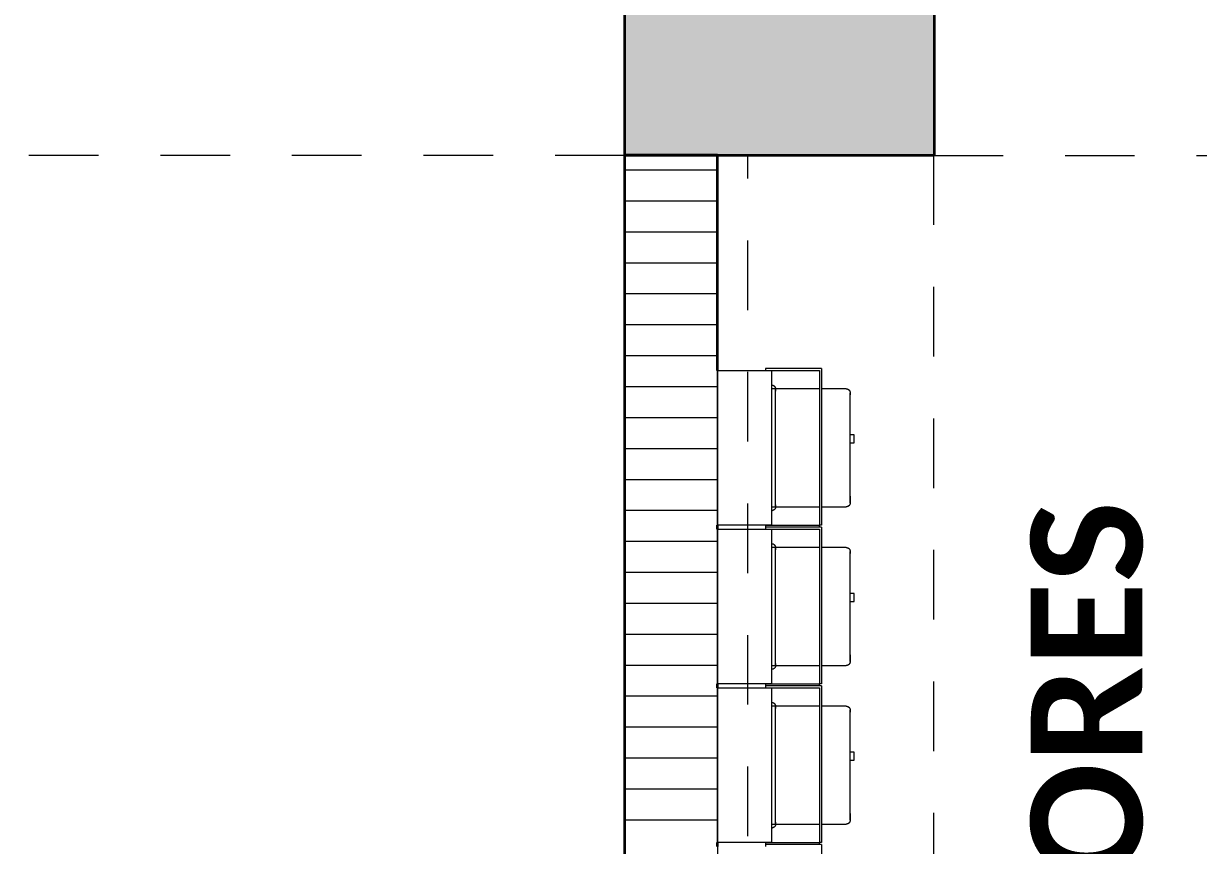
# Model space of a CAD drawing. Header units: metres. Extents: x -144 to 1000, y -717 to 29.
# Drawn here: x 180.501 to 182.399, y -569.228 to -567.9 of the extents above; entities that cross this region are included whole.
import ezdxf

# ---------------------------------------------------------------- set-up
doc = ezdxf.new("R2010")
doc.units = ezdxf.units.M
doc.linetypes.add('basculante modificado', pattern=[0.18, 0.1125, -0.0675])
doc.layers.get('0').update_dxf_attribs({"color": 1})
for name, color, linetype, lineweight in [('A-DETL', 1, 'Continuous', 9), ('A-DETL-THIN', 1, 'Continuous', 9), ('A-WALL', 4, 'Continuous', 9), ('E-ELEC-FIXT', 7, 'Continuous', 9), ('G-ANNO-TEXT', 2, 'Continuous', 9), ('S-COLS', 7, 'Continuous', 9)]:
    doc.layers.add(name, color=color, linetype=linetype, lineweight=lineweight)
doc.layers.add('A-WALL-PATT', color=7, linetype='Continuous', lineweight=35, true_color=0x9c9c9c)
doc.styles.add('Calibri_B_2', font='calibrib.ttf', dxfattribs={"height": 0.135})

# ---------------------------------------------------------------- blocks, each defined once
blk = doc.blocks.new('Q')
at = {"layer": 'S-COLS', "true_color": 0x5b5b5b}
h = blk.add_hatch(color=251, dxfattribs=at)
h.paths.add_polyline_path([(179.6987, -506.6065), (180.1987, -506.6065), (180.1987, -505.7065), (179.6987, -505.7065), (179.6987, -505.8569)])
h.paths.add_polyline_path([(197.9985, -506.6065), (197.9985, -505.7065), (197.4985, -505.7065), (197.4985, -506.6065)])
h.paths.add_polyline_path([(187.8987, -506.6064), (187.8987, -505.7064), (187.3987, -505.7064), (187.3987, -506.6064), (187.851, -506.6064)])
h.paths.add_polyline_path([(193.6988, -498.9064), (194.1988, -498.9054), (194.1986, -495.7564), (193.6988, -495.7564), (193.6988, -498.6685)])
h.paths.add_polyline_path([(180.1985, -498.9064), (180.1986, -498.9064), (180.1985, -498.2065), (179.6986, -498.2065), (179.6986, -498.9064)])
h.paths.add_polyline_path([(187.8986, -498.9064), (187.8986, -498.0064), (187.3986, -498.0064), (187.3986, -498.9064), (187.851, -498.9064)])
h.paths.add_polyline_path([(183.5985, -498.9064), (185.5986, -498.9064), (185.5983, -498.4065), (183.8985, -498.4065), (183.8985, -496.2565), (185.5988, -496.2565), (185.5983, -495.7565), (183.5985, -495.7565), (183.5985, -498.6685)])
h.paths.add_polyline_path([(197.5988, -498.9064), (197.9988, -498.9054), (197.9988, -498.2065), (197.5988, -498.2065), (197.5988, -498.9054)])
h.paths.add_polyline_path([(187.3988, -496.6565), (187.8988, -496.6565), (187.8988, -495.7565), (187.3988, -495.7565), (187.3988, -496.2724)])
h.paths.add_polyline_path([(180.1985, -496.4565), (180.1985, -495.7554), (179.6985, -495.7554), (179.6985, -496.4565)])
h.paths.add_polyline_path([(197.9988, -496.4565), (197.9988, -495.7554), (197.5988, -495.7564), (197.5988, -496.4565)])
h.paths.add_polyline_path([(197.4987, -487.7565), (197.9987, -487.7565), (197.9987, -486.8565), (197.4987, -486.8565)])
at = {"layer": 'A-DETL', "color": 7, "linetype": 'basculante modificado'}
for p, q in [((187.3987, -506.6065), (180.1987, -506.6065)), ((187.5977, -509.4065), (187.5977, -506.6065)), ((187.8977, -506.6065), (197.4985, -506.6065)), ((187.8977, -506.6065), (187.8977, -509.4065))]:
    blk.add_line(p, q, dxfattribs=at)
at = {"layer": 'A-DETL-THIN'}
for p, q in [((187.8985, -505.7064), (187.8985, -506.6064)), ((187.8985, -506.6064), (187.5487, -506.6064)), ((187.5487, -506.6064), (187.5487, -509.4064))]:
    blk.add_line(p, q, dxfattribs=at)
at = {"layer": 'A-WALL', "lineweight": 35}
for p, q in [((187.3987, -506.6064), (187.3987, -509.4004)), ((187.5487, -506.6064), (187.3987, -506.6064)), ((187.5487, -506.9541), (187.5487, -506.6064)), ((187.5487, -507.2104), (187.5487, -507.2041)), ((187.5487, -507.4668), (187.5487, -507.4604)), ((187.5487, -507.7231), (187.5487, -507.7168))]:
    blk.add_line(p, q, dxfattribs=at)
at = {"layer": 'A-WALL-PATT', "color": 8, "lineweight": 5, "true_color": 0x727272}
for p, q in [((187.5487, -506.6305), (187.3987, -506.6305)), ((187.5487, -506.6805), (187.3987, -506.6805)), ((187.5487, -506.7305), (187.3987, -506.7305)), ((187.5487, -506.7805), (187.3987, -506.7805)), ((187.5487, -506.8305), (187.3987, -506.8305)), ((187.5487, -506.8805), (187.3987, -506.8805)), ((187.5487, -506.9305), (187.3987, -506.9305)), ((187.5487, -506.9805), (187.3987, -506.9805)), ((187.5487, -507.0305), (187.3987, -507.0305)), ((187.5487, -507.0805), (187.3987, -507.0805)), ((187.5487, -507.1305), (187.3987, -507.1305)), ((187.5487, -507.1805), (187.3987, -507.1805)), ((187.5487, -507.2305), (187.3987, -507.2305)), ((187.5487, -507.2805), (187.3987, -507.2805)), ((187.5487, -507.3305), (187.3987, -507.3305)), ((187.5487, -507.3805), (187.3987, -507.3805)), ((187.5487, -507.4305), (187.3987, -507.4305)), ((187.5487, -507.4805), (187.3987, -507.4805)), ((187.5487, -507.5305), (187.3987, -507.5305)), ((187.5487, -507.5805), (187.3987, -507.5805)), ((187.5487, -507.6305), (187.3987, -507.6305)), ((187.5487, -507.6805), (187.3987, -507.6805))]:
    blk.add_line(p, q, dxfattribs=at)
at = {"layer": 'E-ELEC-FIXT'}
for p, q in [((187.5487, -507.2041), (187.5487, -506.9541)), ((187.5487, -506.9541), (187.6361, -506.9541)), ((187.7167, -506.9509), (187.6261, -506.9509)), ((187.6261, -506.9509), (187.6261, -506.9541)), ((187.6261, -506.9541), (187.7135, -506.9541)), ((187.6361, -506.9541), (187.6361, -507.2041)), ((187.7135, -506.9541), (187.7135, -507.2041)), ((187.7167, -506.9509), (187.7167, -507.2041)), ((187.7135, -506.9838), (187.6361, -506.9838)), ((187.6425, -506.9863), (187.6425, -506.9838)), ((187.7568, -506.9838), (187.7167, -506.9838)), ((187.6425, -507.0222), (187.6425, -507.0153)), ((187.6425, -507.0497), (187.6425, -507.0413)), ((187.7695, -507.0583), (187.7631, -507.0583)), ((187.7695, -507.0583), (187.7631, -507.0583)), ((187.7695, -507.071), (187.7695, -507.0583)), ((187.7695, -507.0589), (187.7695, -507.0583)), ((187.7695, -507.0591), (187.7695, -507.0583)), ((187.7695, -507.0589), (187.7695, -507.0583)), ((187.7631, -507.071), (187.7695, -507.071)), ((187.7631, -507.071), (187.7695, -507.071)), ((187.7695, -507.071), (187.7695, -507.0701)), ((187.7695, -507.071), (187.7695, -507.0703)), ((187.7695, -507.071), (187.7695, -507.0703)), ((187.6425, -507.1168), (187.6425, -507.1085)), ((187.6425, -507.1428), (187.6425, -507.1359)), ((187.6425, -507.1743), (187.6425, -507.1729)), ((187.6361, -507.1743), (187.7135, -507.1743)), ((187.7167, -507.1743), (187.7568, -507.1743)), ((187.6361, -507.2041), (187.5487, -507.2041)), ((187.5487, -507.4604), (187.5487, -507.2104)), ((187.5487, -507.2104), (187.6361, -507.2104)), ((187.6261, -507.2041), (187.7135, -507.2041)), ((187.6261, -507.2041), (187.6261, -507.2073)), ((187.7135, -507.2073), (187.6261, -507.2073)), ((187.7167, -507.2073), (187.6261, -507.2073)), ((187.6261, -507.2073), (187.6261, -507.2104)), ((187.6261, -507.2104), (187.7135, -507.2104)), ((187.6361, -507.2104), (187.6361, -507.4604)), ((187.7135, -507.2073), (187.7135, -507.2041)), ((187.7167, -507.2041), (187.7135, -507.2041)), ((187.7135, -507.2104), (187.7135, -507.4604)), ((187.7167, -507.2073), (187.7167, -507.4604)), ((187.7135, -507.2402), (187.6361, -507.2402)), ((187.6425, -507.2427), (187.6425, -507.2402)), ((187.7568, -507.2402), (187.7167, -507.2402)), ((187.6425, -507.2791), (187.6425, -507.2717)), ((187.6425, -507.306), (187.6425, -507.2977)), ((187.7695, -507.3146), (187.7631, -507.3146)), ((187.7695, -507.3146), (187.7631, -507.3146)), ((187.7695, -507.3273), (187.7695, -507.3146)), ((187.7695, -507.3153), (187.7695, -507.3146)), ((187.7695, -507.3155), (187.7695, -507.3146)), ((187.7695, -507.3153), (187.7695, -507.3146)), ((187.7631, -507.3273), (187.7695, -507.3273)), ((187.7631, -507.3273), (187.7695, -507.3273)), ((187.7695, -507.3273), (187.7695, -507.3265)), ((187.7695, -507.3273), (187.7695, -507.3267)), ((187.7695, -507.3273), (187.7695, -507.3267)), ((187.6425, -507.3732), (187.6425, -507.3648)), ((187.6425, -507.3992), (187.6425, -507.3923)), ((187.6361, -507.4307), (187.7135, -507.4307)), ((187.6425, -507.4307), (187.6425, -507.4294)), ((187.7167, -507.4307), (187.7568, -507.4307)), ((187.6361, -507.4604), (187.5487, -507.4604)), ((187.5487, -507.7168), (187.5487, -507.4668)), ((187.5487, -507.4668), (187.6361, -507.4668)), ((187.6261, -507.4604), (187.7135, -507.4604)), ((187.6261, -507.4604), (187.6261, -507.4636)), ((187.7135, -507.4636), (187.6261, -507.4636)), ((187.7167, -507.4636), (187.6261, -507.4636)), ((187.6261, -507.4636), (187.6261, -507.4668)), ((187.6261, -507.4668), (187.7135, -507.4668)), ((187.6361, -507.4668), (187.6361, -507.7168)), ((187.7135, -507.4636), (187.7135, -507.4604)), ((187.7167, -507.4604), (187.7135, -507.4604)), ((187.7135, -507.4668), (187.7135, -507.7168)), ((187.7167, -507.4636), (187.7167, -507.7168)), ((187.7135, -507.4965), (187.6361, -507.4965)), ((187.6425, -507.499), (187.6425, -507.4965)), ((187.7568, -507.4965), (187.7167, -507.4965)), ((187.6425, -507.5349), (187.6425, -507.528)), ((187.6425, -507.5624), (187.6425, -507.554)), ((187.7695, -507.571), (187.7631, -507.571)), ((187.7695, -507.571), (187.7631, -507.571)), ((187.7695, -507.5837), (187.7695, -507.571)), ((187.7695, -507.5716), (187.7695, -507.571)), ((187.7695, -507.5718), (187.7695, -507.571)), ((187.7695, -507.5716), (187.7695, -507.571)), ((187.7631, -507.5837), (187.7695, -507.5837)), ((187.7631, -507.5837), (187.7695, -507.5837)), ((187.7695, -507.5837), (187.7695, -507.5828)), ((187.7695, -507.5837), (187.7695, -507.583)), ((187.7695, -507.5837), (187.7695, -507.583)), ((187.6425, -507.6295), (187.6425, -507.6212)), ((187.6425, -507.653), (187.6425, -507.6486)), ((187.6425, -507.6555), (187.6425, -507.6541)), ((187.6425, -507.687), (187.6425, -507.6856)), ((187.6361, -507.687), (187.7135, -507.687)), ((187.7167, -507.687), (187.7568, -507.687)), ((187.6361, -507.7168), (187.5487, -507.7168)), ((187.6261, -507.7168), (187.7135, -507.7168)), ((187.6261, -507.7168), (187.6261, -507.72)), ((187.7135, -507.72), (187.6261, -507.72)), ((187.7167, -507.72), (187.6261, -507.72)), ((187.6261, -507.72), (187.6261, -507.7231)), ((187.7135, -507.72), (187.7135, -507.7168)), ((187.7167, -507.7168), (187.7135, -507.7168)), ((187.7167, -507.72), (187.7167, -507.9731))]:
    blk.add_line(p, q, dxfattribs=at)
at = {"layer": 'E-ELEC-FIXT', "flags": 128}
for points in [[(187.6361, -506.9775), (187.6364, -506.9775), (187.6366, -506.9775), (187.6369, -506.9775), (187.6372, -506.9776), (187.6374, -506.9776), (187.6377, -506.9777), (187.6379, -506.9777), (187.6381, -506.9778), (187.6384, -506.9779), (187.6386, -506.978), (187.6388, -506.9781), (187.6391, -506.9782), (187.6393, -506.9783), (187.6395, -506.9784), (187.6397, -506.9786), (187.6399, -506.9787), (187.6401, -506.9789), (187.6403, -506.9791), (187.6405, -506.9792), (187.6407, -506.9794), (187.6409, -506.9796), (187.641, -506.9798), (187.6412, -506.98), (187.6413, -506.9802), (187.6415, -506.9804), (187.6416, -506.9806), (187.6417, -506.9808), (187.6419, -506.9811), (187.642, -506.9813), (187.6421, -506.9815), (187.6421, -506.9818), (187.6422, -506.982), (187.6423, -506.9823), (187.6424, -506.9825), (187.6424, -506.9827), (187.6424, -506.983), (187.6425, -506.9833), (187.6425, -506.9835), (187.6425, -506.9838), (187.6425, -506.9838)], [(187.6361, -506.9775), (187.6364, -506.9775), (187.6366, -506.9775), (187.6369, -506.9775), (187.6372, -506.9776), (187.6374, -506.9776), (187.6377, -506.9777), (187.6379, -506.9777), (187.6381, -506.9778), (187.6384, -506.9779), (187.6386, -506.978), (187.6388, -506.9781), (187.6391, -506.9782), (187.6393, -506.9783), (187.6395, -506.9784), (187.6397, -506.9786), (187.6399, -506.9787), (187.6401, -506.9789), (187.6403, -506.9791)], [(187.642, -506.9813), (187.6421, -506.9815), (187.6421, -506.9818), (187.6422, -506.982), (187.6423, -506.9823), (187.6424, -506.9825), (187.6424, -506.9827), (187.6424, -506.983), (187.6425, -506.9833), (187.6425, -506.9835), (187.6425, -506.9838), (187.6425, -506.9838)], [(187.6425, -507.0791), (187.6425, -507.0753), (187.6425, -507.0715), (187.6425, -507.0677), (187.6425, -507.0639), (187.6425, -507.0602), (187.6425, -507.0564), (187.6425, -507.0528), (187.6425, -507.0491), (187.6425, -507.0455), (187.6425, -507.042), (187.6425, -507.0385), (187.6425, -507.0351), (187.6425, -507.0318), (187.6425, -507.0285), (187.6425, -507.0253), (187.6425, -507.0222), (187.6425, -507.0192), (187.6425, -507.0163), (187.6425, -507.0135), (187.6425, -507.0108), (187.6425, -507.0082), (187.6425, -507.0057), (187.6425, -507.0033), (187.6425, -507.0011), (187.6425, -506.9989), (187.6425, -506.9969), (187.6425, -506.9951), (187.6425, -506.9933), (187.6425, -506.9918), (187.6425, -506.9903), (187.6425, -506.989), (187.6425, -506.9878), (187.6425, -506.9868), (187.6425, -506.9859), (187.6425, -506.9852), (187.6425, -506.9846), (187.6425, -506.9842), (187.6425, -506.984), (187.6425, -506.9838), (187.6425, -506.9838)], [(187.6425, -506.9838), (187.6425, -506.9839), (187.6425, -506.9841), (187.6425, -506.9845), (187.6425, -506.985), (187.6425, -506.9857), (187.6425, -506.9866), (187.6425, -506.9875)], [(187.7568, -506.9838), (187.757, -506.9838), (187.7573, -506.9838), (187.7576, -506.9839), (187.7578, -506.9839), (187.7581, -506.984), (187.7583, -506.984), (187.7585, -506.9841), (187.7588, -506.9842), (187.759, -506.9842), (187.7593, -506.9843), (187.7595, -506.9844), (187.7597, -506.9845), (187.7599, -506.9847), (187.7602, -506.9848), (187.7604, -506.9849), (187.7606, -506.9851), (187.7608, -506.9852), (187.761, -506.9854), (187.7612, -506.9856), (187.7613, -506.9858), (187.7615, -506.9859), (187.7617, -506.9861), (187.7618, -506.9863), (187.762, -506.9865), (187.7621, -506.9867), (187.7623, -506.987), (187.7624, -506.9872), (187.7625, -506.9874), (187.7626, -506.9876), (187.7627, -506.9879), (187.7628, -506.9881), (187.7629, -506.9884), (187.7629, -506.9886), (187.763, -506.9889), (187.763, -506.9891), (187.7631, -506.9894), (187.7631, -506.9896), (187.7631, -506.9899), (187.7631, -506.9901), (187.7631, -506.9902)], [(187.7576, -506.9839), (187.7578, -506.9839), (187.7581, -506.984), (187.7583, -506.984), (187.7585, -506.9841), (187.7588, -506.9842), (187.759, -506.9842), (187.7593, -506.9843), (187.7595, -506.9844), (187.7597, -506.9845), (187.7599, -506.9847), (187.7602, -506.9848), (187.7604, -506.9849), (187.7606, -506.9851)], [(187.762, -506.9865), (187.7621, -506.9867), (187.7623, -506.987), (187.7624, -506.9872), (187.7625, -506.9874), (187.7626, -506.9876), (187.7627, -506.9879), (187.7628, -506.9881), (187.7629, -506.9884), (187.7629, -506.9886), (187.763, -506.9889), (187.763, -506.9891), (187.7631, -506.9894), (187.7631, -506.9896), (187.7631, -506.9899), (187.7631, -506.9901), (187.7631, -506.9902)], [(187.7631, -507.168), (187.7631, -507.1679), (187.7631, -507.1677), (187.7631, -507.1673), (187.7631, -507.1668), (187.7631, -507.1662), (187.7631, -507.1654), (187.7631, -507.1645), (187.7631, -507.1635), (187.7631, -507.1623), (187.7631, -507.161), (187.7631, -507.1595), (187.7631, -507.1579), (187.7631, -507.1562), (187.7631, -507.1544), (187.7631, -507.1525), (187.7631, -507.1504), (187.7631, -507.1482), (187.7631, -507.1459), (187.7631, -507.1435), (187.7631, -507.141), (187.7631, -507.1384), (187.7631, -507.1357), (187.7631, -507.1329), (187.7631, -507.1301), (187.7631, -507.1271), (187.7631, -507.1241), (187.7631, -507.121), (187.7631, -507.1178), (187.7631, -507.1146), (187.7631, -507.1113), (187.7631, -507.108), (187.7631, -507.1046), (187.7631, -507.1011), (187.7631, -507.0977), (187.7631, -507.0942), (187.7631, -507.0907), (187.7631, -507.0871), (187.7631, -507.0836), (187.7631, -507.08), (187.7631, -507.0765), (187.7631, -507.0729), (187.7631, -507.0694), (187.7631, -507.0659), (187.7631, -507.0624), (187.7631, -507.0589), (187.7631, -507.0554), (187.7631, -507.052), (187.7631, -507.0487), (187.7631, -507.0453), (187.7631, -507.0421), (187.7631, -507.0389), (187.7631, -507.0357), (187.7631, -507.0327), (187.7631, -507.0297), (187.7631, -507.0268), (187.7631, -507.0239), (187.7631, -507.0212), (187.7631, -507.0185), (187.7631, -507.016), (187.7631, -507.0135), (187.7631, -507.0112), (187.7631, -507.0089), (187.7631, -507.0068), (187.7631, -507.0048), (187.7631, -507.0029), (187.7631, -507.0011), (187.7631, -506.9995), (187.7631, -506.998), (187.7631, -506.9966), (187.7631, -506.9953), (187.7631, -506.9942), (187.7631, -506.9932), (187.7631, -506.9924), (187.7631, -506.9916), (187.7631, -506.9911), (187.7631, -506.9906), (187.7631, -506.9903), (187.7631, -506.9902), (187.7631, -506.9902)], [(187.7631, -506.9902), (187.7631, -506.9902), (187.7631, -506.9905), (187.7631, -506.9908), (187.7631, -506.9913), (187.7631, -506.992), (187.7631, -506.9927), (187.7631, -506.9936)], [(187.7631, -506.9916), (187.7631, -506.9911), (187.7631, -506.9906), (187.7631, -506.9903), (187.7631, -506.9902), (187.7631, -506.9902)], [(187.7631, -506.9902), (187.7631, -506.9902), (187.7631, -506.9905), (187.7631, -506.9908), (187.7631, -506.9913)], [(187.6425, -507.1743), (187.6425, -507.1743), (187.6425, -507.174), (187.6425, -507.1736), (187.6425, -507.1731), (187.6425, -507.1724), (187.6425, -507.1716), (187.6425, -507.1706), (187.6425, -507.1695), (187.6425, -507.1682), (187.6425, -507.1668), (187.6425, -507.1653), (187.6425, -507.1636), (187.6425, -507.1617), (187.6425, -507.1598), (187.6425, -507.1577), (187.6425, -507.1555), (187.6425, -507.1531), (187.6425, -507.1507), (187.6425, -507.1481), (187.6425, -507.1454), (187.6425, -507.1427), (187.6425, -507.1398), (187.6425, -507.1368), (187.6425, -507.1337), (187.6425, -507.1305), (187.6425, -507.1273), (187.6425, -507.124), (187.6425, -507.1206), (187.6425, -507.1171), (187.6425, -507.1136), (187.6425, -507.11), (187.6425, -507.1064), (187.6425, -507.1027), (187.6425, -507.099), (187.6425, -507.0953), (187.6425, -507.0915), (187.6425, -507.0877), (187.6425, -507.0839), (187.6425, -507.0801), (187.6425, -507.0791)], [(187.6425, -507.1713), (187.6425, -507.1722), (187.6425, -507.1729), (187.6425, -507.1735), (187.6425, -507.1739), (187.6425, -507.1742), (187.6425, -507.1743), (187.6425, -507.1743)], [(187.7631, -507.168), (187.7631, -507.1682), (187.7631, -507.1685), (187.7631, -507.1687), (187.7631, -507.169), (187.763, -507.1692), (187.763, -507.1695), (187.7629, -507.1697), (187.7628, -507.17), (187.7627, -507.1702), (187.7626, -507.1705), (187.7625, -507.1707), (187.7624, -507.1709), (187.7623, -507.1711), (187.7622, -507.1714), (187.762, -507.1716), (187.7619, -507.1718), (187.7617, -507.172), (187.7616, -507.1722), (187.7614, -507.1724), (187.7612, -507.1725), (187.761, -507.1727), (187.7608, -507.1729), (187.7606, -507.173), (187.7604, -507.1732), (187.7602, -507.1733), (187.76, -507.1735), (187.7598, -507.1736), (187.7596, -507.1737), (187.7593, -507.1738), (187.7591, -507.1739), (187.7589, -507.174), (187.7586, -507.1741), (187.7584, -507.1741), (187.7581, -507.1742), (187.7579, -507.1742), (187.7576, -507.1743), (187.7574, -507.1743), (187.7571, -507.1743), (187.7569, -507.1743), (187.7568, -507.1743)], [(187.7606, -507.173), (187.7604, -507.1732), (187.7602, -507.1733), (187.76, -507.1735), (187.7598, -507.1736), (187.7596, -507.1737), (187.7593, -507.1738), (187.7591, -507.1739), (187.7589, -507.174), (187.7586, -507.1741), (187.7584, -507.1741), (187.7581, -507.1742), (187.7579, -507.1742), (187.7576, -507.1743)], [(187.7631, -507.168), (187.7631, -507.1682), (187.7631, -507.1685), (187.7631, -507.1687), (187.7631, -507.169), (187.763, -507.1692), (187.763, -507.1695), (187.7629, -507.1697), (187.7628, -507.17), (187.7627, -507.1702), (187.7626, -507.1705), (187.7625, -507.1707), (187.7624, -507.1709), (187.7623, -507.1711), (187.7622, -507.1714), (187.762, -507.1716), (187.7619, -507.1718), (187.7617, -507.172), (187.7616, -507.1722), (187.7614, -507.1724)], [(187.7631, -507.168), (187.7631, -507.1679), (187.7631, -507.1677), (187.7631, -507.1673), (187.7631, -507.1668), (187.7631, -507.1662), (187.7631, -507.1654), (187.7631, -507.1645), (187.7631, -507.1635), (187.7631, -507.1623), (187.7631, -507.161), (187.7631, -507.1595), (187.7631, -507.1579), (187.7631, -507.1562)], [(187.7631, -507.157), (187.7631, -507.1587), (187.7631, -507.1602), (187.7631, -507.1616), (187.7631, -507.1628), (187.7631, -507.164), (187.7631, -507.165), (187.7631, -507.1658), (187.7631, -507.1665), (187.7631, -507.1671), (187.7631, -507.1675), (187.7631, -507.1678), (187.7631, -507.168), (187.7631, -507.168)], [(187.7631, -507.157), (187.7631, -507.1587), (187.7631, -507.1602), (187.7631, -507.1616), (187.7631, -507.1628), (187.7631, -507.164), (187.7631, -507.165), (187.7631, -507.1658), (187.7631, -507.1665), (187.7631, -507.1671), (187.7631, -507.1675), (187.7631, -507.1678), (187.7631, -507.168), (187.7631, -507.168)], [(187.6425, -507.1743), (187.6425, -507.1746), (187.6425, -507.1748), (187.6424, -507.1751), (187.6424, -507.1753), (187.6424, -507.1756), (187.6423, -507.1758), (187.6422, -507.1761), (187.6422, -507.1763), (187.6421, -507.1766), (187.642, -507.1768), (187.6419, -507.177), (187.6418, -507.1773), (187.6417, -507.1775), (187.6415, -507.1777), (187.6414, -507.1779), (187.6412, -507.1781), (187.6411, -507.1783), (187.6409, -507.1785), (187.6407, -507.1787), (187.6406, -507.1789), (187.6404, -507.1791), (187.6402, -507.1792), (187.64, -507.1794), (187.6398, -507.1795), (187.6396, -507.1797), (187.6394, -507.1798), (187.6391, -507.1799), (187.6389, -507.18), (187.6387, -507.1802), (187.6384, -507.1802), (187.6382, -507.1803), (187.638, -507.1804), (187.6377, -507.1805), (187.6375, -507.1805), (187.6372, -507.1806), (187.637, -507.1806), (187.6367, -507.1807), (187.6365, -507.1807), (187.6362, -507.1807), (187.6361, -507.1807)], [(187.6402, -507.1792), (187.64, -507.1794), (187.6398, -507.1795), (187.6396, -507.1797), (187.6394, -507.1798), (187.6391, -507.1799), (187.6389, -507.18), (187.6387, -507.1802), (187.6384, -507.1802), (187.6382, -507.1803), (187.638, -507.1804), (187.6377, -507.1805), (187.6375, -507.1805), (187.6372, -507.1806), (187.637, -507.1806), (187.6367, -507.1807), (187.6365, -507.1807), (187.6362, -507.1807), (187.6361, -507.1807)], [(187.6425, -507.1743), (187.6425, -507.1746), (187.6425, -507.1748), (187.6424, -507.1751), (187.6424, -507.1753), (187.6424, -507.1756), (187.6423, -507.1758), (187.6422, -507.1761), (187.6422, -507.1763), (187.6421, -507.1766)], [(187.6361, -507.2338), (187.6364, -507.2338), (187.6366, -507.2338), (187.6369, -507.2339), (187.6372, -507.2339), (187.6374, -507.234), (187.6377, -507.234), (187.6379, -507.2341), (187.6381, -507.2342), (187.6384, -507.2342), (187.6386, -507.2343), (187.6388, -507.2344), (187.6391, -507.2345), (187.6393, -507.2347), (187.6395, -507.2348), (187.6397, -507.2349), (187.6399, -507.2351), (187.6401, -507.2352), (187.6403, -507.2354), (187.6405, -507.2356), (187.6407, -507.2358), (187.6409, -507.2359), (187.641, -507.2361), (187.6412, -507.2363), (187.6413, -507.2365), (187.6415, -507.2367), (187.6416, -507.237), (187.6417, -507.2372), (187.6419, -507.2374), (187.642, -507.2376), (187.6421, -507.2379), (187.6421, -507.2381), (187.6422, -507.2384), (187.6423, -507.2386), (187.6424, -507.2389), (187.6424, -507.2391), (187.6424, -507.2394), (187.6425, -507.2396), (187.6425, -507.2399), (187.6425, -507.2401), (187.6425, -507.2402)], [(187.6361, -507.2338), (187.6364, -507.2338), (187.6366, -507.2338), (187.6369, -507.2339), (187.6372, -507.2339), (187.6374, -507.234), (187.6377, -507.234), (187.6379, -507.2341), (187.6381, -507.2342), (187.6384, -507.2342), (187.6386, -507.2343), (187.6388, -507.2344), (187.6391, -507.2345), (187.6393, -507.2347), (187.6395, -507.2348), (187.6397, -507.2349), (187.6399, -507.2351), (187.6401, -507.2352), (187.6403, -507.2354)], [(187.642, -507.2376), (187.6421, -507.2379), (187.6421, -507.2381), (187.6422, -507.2384), (187.6423, -507.2386), (187.6424, -507.2389), (187.6424, -507.2391), (187.6424, -507.2394), (187.6425, -507.2396), (187.6425, -507.2399), (187.6425, -507.2401), (187.6425, -507.2402)], [(187.6425, -507.3354), (187.6425, -507.3316), (187.6425, -507.3278), (187.6425, -507.324), (187.6425, -507.3203), (187.6425, -507.3165), (187.6425, -507.3128), (187.6425, -507.3091), (187.6425, -507.3055), (187.6425, -507.3019), (187.6425, -507.2983), (187.6425, -507.2949), (187.6425, -507.2914), (187.6425, -507.2881), (187.6425, -507.2848), (187.6425, -507.2816), (187.6425, -507.2785), (187.6425, -507.2755), (187.6425, -507.2726), (187.6425, -507.2698), (187.6425, -507.2671), (187.6425, -507.2645), (187.6425, -507.262), (187.6425, -507.2596), (187.6425, -507.2574), (187.6425, -507.2553), (187.6425, -507.2533), (187.6425, -507.2514), (187.6425, -507.2497), (187.6425, -507.2481), (187.6425, -507.2467), (187.6425, -507.2453), (187.6425, -507.2442), (187.6425, -507.2432), (187.6425, -507.2423), (187.6425, -507.2416), (187.6425, -507.241), (187.6425, -507.2406), (187.6425, -507.2403), (187.6425, -507.2402), (187.6425, -507.2402)], [(187.6425, -507.2402), (187.6425, -507.2403), (187.6425, -507.2405), (187.6425, -507.2409), (187.6425, -507.2414), (187.6425, -507.2421), (187.6425, -507.2429), (187.6425, -507.2439)], [(187.7568, -507.2402), (187.757, -507.2402), (187.7573, -507.2402), (187.7576, -507.2402), (187.7578, -507.2403), (187.7581, -507.2403), (187.7583, -507.2404), (187.7585, -507.2404), (187.7588, -507.2405), (187.759, -507.2406), (187.7593, -507.2407), (187.7595, -507.2408), (187.7597, -507.2409), (187.7599, -507.241), (187.7602, -507.2411), (187.7604, -507.2413), (187.7606, -507.2414), (187.7608, -507.2416), (187.761, -507.2418), (187.7612, -507.2419), (187.7613, -507.2421), (187.7615, -507.2423), (187.7617, -507.2425), (187.7618, -507.2427), (187.762, -507.2429), (187.7621, -507.2431), (187.7623, -507.2433), (187.7624, -507.2435), (187.7625, -507.2438), (187.7626, -507.244), (187.7627, -507.2442), (187.7628, -507.2445), (187.7629, -507.2447), (187.7629, -507.245), (187.763, -507.2452), (187.763, -507.2454), (187.7631, -507.2457), (187.7631, -507.246), (187.7631, -507.2462), (187.7631, -507.2465), (187.7631, -507.2465)], [(187.7576, -507.2402), (187.7578, -507.2403), (187.7581, -507.2403), (187.7583, -507.2404), (187.7585, -507.2404), (187.7588, -507.2405), (187.759, -507.2406), (187.7593, -507.2407), (187.7595, -507.2408), (187.7597, -507.2409), (187.7599, -507.241), (187.7602, -507.2411), (187.7604, -507.2413), (187.7606, -507.2414)], [(187.762, -507.2429), (187.7621, -507.2431), (187.7623, -507.2433), (187.7624, -507.2435), (187.7625, -507.2438), (187.7626, -507.244), (187.7627, -507.2442), (187.7628, -507.2445), (187.7629, -507.2447), (187.7629, -507.245), (187.763, -507.2452), (187.763, -507.2454), (187.7631, -507.2457), (187.7631, -507.246), (187.7631, -507.2462), (187.7631, -507.2465), (187.7631, -507.2465)], [(187.7631, -507.4243), (187.7631, -507.4243), (187.7631, -507.424), (187.7631, -507.4237), (187.7631, -507.4232), (187.7631, -507.4226), (187.7631, -507.4218), (187.7631, -507.4209), (187.7631, -507.4198), (187.7631, -507.4186), (187.7631, -507.4173), (187.7631, -507.4159), (187.7631, -507.4143), (187.7631, -507.4126), (187.7631, -507.4107), (187.7631, -507.4088), (187.7631, -507.4067), (187.7631, -507.4046), (187.7631, -507.4023), (187.7631, -507.3999), (187.7631, -507.3974), (187.7631, -507.3948), (187.7631, -507.3921), (187.7631, -507.3893), (187.7631, -507.3864), (187.7631, -507.3835), (187.7631, -507.3804), (187.7631, -507.3773), (187.7631, -507.3742), (187.7631, -507.3709), (187.7631, -507.3676), (187.7631, -507.3643), (187.7631, -507.3609), (187.7631, -507.3575), (187.7631, -507.354), (187.7631, -507.3505), (187.7631, -507.347), (187.7631, -507.3435), (187.7631, -507.3399), (187.7631, -507.3364), (187.7631, -507.3328), (187.7631, -507.3293), (187.7631, -507.3257), (187.7631, -507.3222), (187.7631, -507.3187), (187.7631, -507.3152), (187.7631, -507.3118), (187.7631, -507.3084), (187.7631, -507.305), (187.7631, -507.3017), (187.7631, -507.2984), (187.7631, -507.2952), (187.7631, -507.2921), (187.7631, -507.289), (187.7631, -507.286), (187.7631, -507.2831), (187.7631, -507.2803), (187.7631, -507.2775), (187.7631, -507.2749), (187.7631, -507.2723), (187.7631, -507.2699), (187.7631, -507.2675), (187.7631, -507.2653), (187.7631, -507.2632), (187.7631, -507.2611), (187.7631, -507.2593), (187.7631, -507.2575), (187.7631, -507.2558), (187.7631, -507.2543), (187.7631, -507.2529), (187.7631, -507.2517), (187.7631, -507.2505), (187.7631, -507.2496), (187.7631, -507.2487), (187.7631, -507.248), (187.7631, -507.2474), (187.7631, -507.247), (187.7631, -507.2467), (187.7631, -507.2465), (187.7631, -507.2465)], [(187.7631, -507.2465), (187.7631, -507.2466), (187.7631, -507.2468), (187.7631, -507.2472), (187.7631, -507.2477), (187.7631, -507.2483), (187.7631, -507.2491), (187.7631, -507.25)], [(187.7631, -507.248), (187.7631, -507.2474), (187.7631, -507.247), (187.7631, -507.2467), (187.7631, -507.2465), (187.7631, -507.2465)], [(187.7631, -507.2465), (187.7631, -507.2466), (187.7631, -507.2468), (187.7631, -507.2472), (187.7631, -507.2477)], [(187.6425, -507.4307), (187.6425, -507.4306), (187.6425, -507.4304), (187.6425, -507.43), (187.6425, -507.4295), (187.6425, -507.4288), (187.6425, -507.4279), (187.6425, -507.427), (187.6425, -507.4258), (187.6425, -507.4246), (187.6425, -507.4232), (187.6425, -507.4216), (187.6425, -507.4199), (187.6425, -507.4181), (187.6425, -507.4161), (187.6425, -507.414), (187.6425, -507.4118), (187.6425, -507.4095), (187.6425, -507.407), (187.6425, -507.4045), (187.6425, -507.4018), (187.6425, -507.399), (187.6425, -507.3961), (187.6425, -507.3931), (187.6425, -507.3901), (187.6425, -507.3869), (187.6425, -507.3836), (187.6425, -507.3803), (187.6425, -507.3769), (187.6425, -507.3735), (187.6425, -507.3699), (187.6425, -507.3664), (187.6425, -507.3627), (187.6425, -507.3591), (187.6425, -507.3554), (187.6425, -507.3516), (187.6425, -507.3479), (187.6425, -507.3441), (187.6425, -507.3403), (187.6425, -507.3365), (187.6425, -507.3354)], [(187.7631, -507.4243), (187.7631, -507.4243), (187.7631, -507.424), (187.7631, -507.4237), (187.7631, -507.4232), (187.7631, -507.4226), (187.7631, -507.4218), (187.7631, -507.4209), (187.7631, -507.4198), (187.7631, -507.4186), (187.7631, -507.4173), (187.7631, -507.4159), (187.7631, -507.4143), (187.7631, -507.4126)], [(187.7631, -507.4134), (187.7631, -507.415), (187.7631, -507.4165), (187.7631, -507.4179), (187.7631, -507.4192), (187.7631, -507.4203), (187.7631, -507.4213), (187.7631, -507.4222), (187.7631, -507.4229), (187.7631, -507.4234), (187.7631, -507.4239), (187.7631, -507.4242), (187.7631, -507.4243), (187.7631, -507.4243)], [(187.7631, -507.4134), (187.7631, -507.415), (187.7631, -507.4165), (187.7631, -507.4179), (187.7631, -507.4192), (187.7631, -507.4203), (187.7631, -507.4213), (187.7631, -507.4222), (187.7631, -507.4229), (187.7631, -507.4234), (187.7631, -507.4239), (187.7631, -507.4242), (187.7631, -507.4243), (187.7631, -507.4243)], [(187.6425, -507.4307), (187.6425, -507.4309), (187.6425, -507.4312), (187.6424, -507.4314), (187.6424, -507.4317), (187.6424, -507.4319), (187.6423, -507.4322), (187.6422, -507.4324), (187.6422, -507.4327), (187.6421, -507.4329), (187.642, -507.4332), (187.6419, -507.4334), (187.6418, -507.4336), (187.6417, -507.4338), (187.6415, -507.4341), (187.6414, -507.4343), (187.6412, -507.4345), (187.6411, -507.4347), (187.6409, -507.4349), (187.6407, -507.4351), (187.6406, -507.4352), (187.6404, -507.4354), (187.6402, -507.4356), (187.64, -507.4357), (187.6398, -507.4359), (187.6396, -507.436), (187.6394, -507.4362), (187.6391, -507.4363), (187.6389, -507.4364), (187.6387, -507.4365), (187.6384, -507.4366), (187.6382, -507.4367), (187.638, -507.4368), (187.6377, -507.4368), (187.6375, -507.4369), (187.6372, -507.4369), (187.637, -507.437), (187.6367, -507.437), (187.6365, -507.437), (187.6362, -507.437), (187.6361, -507.437)], [(187.6402, -507.4356), (187.64, -507.4357), (187.6398, -507.4359), (187.6396, -507.436), (187.6394, -507.4362), (187.6391, -507.4363), (187.6389, -507.4364), (187.6387, -507.4365), (187.6384, -507.4366), (187.6382, -507.4367), (187.638, -507.4368), (187.6377, -507.4368), (187.6375, -507.4369), (187.6372, -507.4369), (187.637, -507.437), (187.6367, -507.437), (187.6365, -507.437), (187.6362, -507.437), (187.6361, -507.437)], [(187.6425, -507.4307), (187.6425, -507.4309), (187.6425, -507.4312), (187.6424, -507.4314), (187.6424, -507.4317), (187.6424, -507.4319), (187.6423, -507.4322), (187.6422, -507.4324), (187.6422, -507.4327), (187.6421, -507.4329)], [(187.6425, -507.4277), (187.6425, -507.4286), (187.6425, -507.4293), (187.6425, -507.4299), (187.6425, -507.4303), (187.6425, -507.4306), (187.6425, -507.4307), (187.6425, -507.4307)], [(187.7631, -507.4243), (187.7631, -507.4246), (187.7631, -507.4248), (187.7631, -507.4251), (187.7631, -507.4253), (187.763, -507.4256), (187.763, -507.4258), (187.7629, -507.4261), (187.7628, -507.4263), (187.7627, -507.4266), (187.7626, -507.4268), (187.7625, -507.427), (187.7624, -507.4273), (187.7623, -507.4275), (187.7622, -507.4277), (187.762, -507.4279), (187.7619, -507.4281), (187.7617, -507.4283), (187.7616, -507.4285), (187.7614, -507.4287), (187.7612, -507.4289), (187.761, -507.4291), (187.7608, -507.4292), (187.7606, -507.4294), (187.7604, -507.4295), (187.7602, -507.4297), (187.76, -507.4298), (187.7598, -507.4299), (187.7596, -507.43), (187.7593, -507.4302), (187.7591, -507.4302), (187.7589, -507.4303), (187.7586, -507.4304), (187.7584, -507.4305), (187.7581, -507.4305), (187.7579, -507.4306), (187.7576, -507.4306), (187.7574, -507.4307), (187.7571, -507.4307), (187.7569, -507.4307), (187.7568, -507.4307)], [(187.7606, -507.4294), (187.7604, -507.4295), (187.7602, -507.4297), (187.76, -507.4298), (187.7598, -507.4299), (187.7596, -507.43), (187.7593, -507.4302), (187.7591, -507.4302), (187.7589, -507.4303), (187.7586, -507.4304), (187.7584, -507.4305), (187.7581, -507.4305), (187.7579, -507.4306), (187.7576, -507.4306)], [(187.7631, -507.4243), (187.7631, -507.4246), (187.7631, -507.4248), (187.7631, -507.4251), (187.7631, -507.4253), (187.763, -507.4256), (187.763, -507.4258), (187.7629, -507.4261), (187.7628, -507.4263), (187.7627, -507.4266), (187.7626, -507.4268), (187.7625, -507.427), (187.7624, -507.4273), (187.7623, -507.4275), (187.7622, -507.4277), (187.762, -507.4279), (187.7619, -507.4281), (187.7617, -507.4283), (187.7616, -507.4285), (187.7614, -507.4287)], [(187.6361, -507.4902), (187.6364, -507.4902), (187.6366, -507.4902), (187.6369, -507.4902), (187.6372, -507.4903), (187.6374, -507.4903), (187.6377, -507.4904), (187.6379, -507.4904), (187.6381, -507.4905), (187.6384, -507.4906), (187.6386, -507.4907), (187.6388, -507.4908), (187.6391, -507.4909), (187.6393, -507.491), (187.6395, -507.4911), (187.6397, -507.4913), (187.6399, -507.4914), (187.6401, -507.4916), (187.6403, -507.4918), (187.6405, -507.4919), (187.6407, -507.4921), (187.6409, -507.4923), (187.641, -507.4925), (187.6412, -507.4927), (187.6413, -507.4929), (187.6415, -507.4931), (187.6416, -507.4933), (187.6417, -507.4935), (187.6419, -507.4938), (187.642, -507.494), (187.6421, -507.4942), (187.6421, -507.4945), (187.6422, -507.4947), (187.6423, -507.495), (187.6424, -507.4952), (187.6424, -507.4954), (187.6424, -507.4957), (187.6425, -507.496), (187.6425, -507.4962), (187.6425, -507.4965), (187.6425, -507.4965)], [(187.6361, -507.4902), (187.6364, -507.4902), (187.6366, -507.4902), (187.6369, -507.4902), (187.6372, -507.4903), (187.6374, -507.4903), (187.6377, -507.4904), (187.6379, -507.4904), (187.6381, -507.4905), (187.6384, -507.4906), (187.6386, -507.4907), (187.6388, -507.4908), (187.6391, -507.4909), (187.6393, -507.491), (187.6395, -507.4911), (187.6397, -507.4913), (187.6399, -507.4914), (187.6401, -507.4916), (187.6403, -507.4918)], [(187.642, -507.494), (187.6421, -507.4942), (187.6421, -507.4945), (187.6422, -507.4947), (187.6423, -507.495), (187.6424, -507.4952), (187.6424, -507.4954), (187.6424, -507.4957), (187.6425, -507.496), (187.6425, -507.4962), (187.6425, -507.4965), (187.6425, -507.4965)], [(187.6425, -507.5918), (187.6425, -507.588), (187.6425, -507.5842), (187.6425, -507.5804), (187.6425, -507.5766), (187.6425, -507.5729), (187.6425, -507.5691), (187.6425, -507.5655), (187.6425, -507.5618), (187.6425, -507.5582), (187.6425, -507.5547), (187.6425, -507.5512), (187.6425, -507.5478), (187.6425, -507.5445), (187.6425, -507.5412), (187.6425, -507.538), (187.6425, -507.5349), (187.6425, -507.5319), (187.6425, -507.529), (187.6425, -507.5262), (187.6425, -507.5235), (187.6425, -507.5209), (187.6425, -507.5184), (187.6425, -507.516), (187.6425, -507.5138), (187.6425, -507.5116), (187.6425, -507.5096), (187.6425, -507.5078), (187.6425, -507.506), (187.6425, -507.5045), (187.6425, -507.503), (187.6425, -507.5017), (187.6425, -507.5005), (187.6425, -507.4995), (187.6425, -507.4986), (187.6425, -507.4979), (187.6425, -507.4973), (187.6425, -507.4969), (187.6425, -507.4967), (187.6425, -507.4965), (187.6425, -507.4965)], [(187.6425, -507.4965), (187.6425, -507.4966), (187.6425, -507.4968), (187.6425, -507.4972), (187.6425, -507.4977), (187.6425, -507.4984), (187.6425, -507.4993), (187.6425, -507.5002)], [(187.7568, -507.4965), (187.757, -507.4965), (187.7573, -507.4965), (187.7576, -507.4966), (187.7578, -507.4966), (187.7581, -507.4967), (187.7583, -507.4967), (187.7585, -507.4968), (187.7588, -507.4969), (187.759, -507.4969), (187.7593, -507.497), (187.7595, -507.4971), (187.7597, -507.4972), (187.7599, -507.4974), (187.7602, -507.4975), (187.7604, -507.4976), (187.7606, -507.4978), (187.7608, -507.4979), (187.761, -507.4981), (187.7612, -507.4983), (187.7613, -507.4985), (187.7615, -507.4986), (187.7617, -507.4988), (187.7618, -507.499), (187.762, -507.4992), (187.7621, -507.4994), (187.7623, -507.4997), (187.7624, -507.4999), (187.7625, -507.5001), (187.7626, -507.5003), (187.7627, -507.5006), (187.7628, -507.5008), (187.7629, -507.5011), (187.7629, -507.5013), (187.763, -507.5016), (187.763, -507.5018), (187.7631, -507.5021), (187.7631, -507.5023), (187.7631, -507.5026), (187.7631, -507.5028), (187.7631, -507.5029)], [(187.7576, -507.4966), (187.7578, -507.4966), (187.7581, -507.4967), (187.7583, -507.4967), (187.7585, -507.4968), (187.7588, -507.4969), (187.759, -507.4969), (187.7593, -507.497), (187.7595, -507.4971), (187.7597, -507.4972), (187.7599, -507.4974), (187.7602, -507.4975), (187.7604, -507.4976), (187.7606, -507.4978)], [(187.762, -507.4992), (187.7621, -507.4994), (187.7623, -507.4997), (187.7624, -507.4999), (187.7625, -507.5001), (187.7626, -507.5003), (187.7627, -507.5006), (187.7628, -507.5008), (187.7629, -507.5011), (187.7629, -507.5013), (187.763, -507.5016), (187.763, -507.5018), (187.7631, -507.5021), (187.7631, -507.5023), (187.7631, -507.5026), (187.7631, -507.5028), (187.7631, -507.5029)], [(187.7631, -507.6807), (187.7631, -507.6806), (187.7631, -507.6804), (187.7631, -507.68), (187.7631, -507.6795), (187.7631, -507.6789), (187.7631, -507.6781), (187.7631, -507.6772), (187.7631, -507.6762), (187.7631, -507.675), (187.7631, -507.6737), (187.7631, -507.6722), (187.7631, -507.6706), (187.7631, -507.6689), (187.7631, -507.6671), (187.7631, -507.6652), (187.7631, -507.6631), (187.7631, -507.6609), (187.7631, -507.6586), (187.7631, -507.6562), (187.7631, -507.6537), (187.7631, -507.6511), (187.7631, -507.6484), (187.7631, -507.6456), (187.7631, -507.6428), (187.7631, -507.6398), (187.7631, -507.6368), (187.7631, -507.6337), (187.7631, -507.6305), (187.7631, -507.6273), (187.7631, -507.624), (187.7631, -507.6207), (187.7631, -507.6173), (187.7631, -507.6138), (187.7631, -507.6104), (187.7631, -507.6069), (187.7631, -507.6034), (187.7631, -507.5998), (187.7631, -507.5963), (187.7631, -507.5927), (187.7631, -507.5892), (187.7631, -507.5856), (187.7631, -507.5821), (187.7631, -507.5786), (187.7631, -507.5751), (187.7631, -507.5716), (187.7631, -507.5681), (187.7631, -507.5647), (187.7631, -507.5614), (187.7631, -507.558), (187.7631, -507.5548), (187.7631, -507.5516), (187.7631, -507.5484), (187.7631, -507.5454), (187.7631, -507.5424), (187.7631, -507.5395), (187.7631, -507.5366), (187.7631, -507.5339), (187.7631, -507.5312), (187.7631, -507.5287), (187.7631, -507.5262), (187.7631, -507.5239), (187.7631, -507.5216), (187.7631, -507.5195), (187.7631, -507.5175), (187.7631, -507.5156), (187.7631, -507.5138), (187.7631, -507.5122), (187.7631, -507.5107), (187.7631, -507.5093), (187.7631, -507.508), (187.7631, -507.5069), (187.7631, -507.5059), (187.7631, -507.5051), (187.7631, -507.5043), (187.7631, -507.5038), (187.7631, -507.5033), (187.7631, -507.503), (187.7631, -507.5029), (187.7631, -507.5029)], [(187.7631, -507.5029), (187.7631, -507.5029), (187.7631, -507.5032), (187.7631, -507.5035), (187.7631, -507.504), (187.7631, -507.5047), (187.7631, -507.5054), (187.7631, -507.5063)], [(187.7631, -507.5043), (187.7631, -507.5038), (187.7631, -507.5033), (187.7631, -507.503), (187.7631, -507.5029), (187.7631, -507.5029)], [(187.7631, -507.5029), (187.7631, -507.5029), (187.7631, -507.5032), (187.7631, -507.5035), (187.7631, -507.504), (187.7631, -507.5042)], [(187.6425, -507.687), (187.6425, -507.687), (187.6425, -507.6867), (187.6425, -507.6863), (187.6425, -507.6858), (187.6425, -507.6851), (187.6425, -507.6843), (187.6425, -507.6833), (187.6425, -507.6822), (187.6425, -507.6809), (187.6425, -507.6795), (187.6425, -507.678), (187.6425, -507.6763), (187.6425, -507.6744), (187.6425, -507.6725), (187.6425, -507.6704), (187.6425, -507.6682), (187.6425, -507.6658), (187.6425, -507.6634), (187.6425, -507.6608), (187.6425, -507.6581), (187.6425, -507.6554), (187.6425, -507.6525), (187.6425, -507.6495), (187.6425, -507.6464), (187.6425, -507.6432), (187.6425, -507.64), (187.6425, -507.6367), (187.6425, -507.6333), (187.6425, -507.6298), (187.6425, -507.6263), (187.6425, -507.6227), (187.6425, -507.6191), (187.6425, -507.6154), (187.6425, -507.6117), (187.6425, -507.608), (187.6425, -507.6042), (187.6425, -507.6004), (187.6425, -507.5966), (187.6425, -507.5928), (187.6425, -507.5918)], [(187.6425, -507.684), (187.6425, -507.6849), (187.6425, -507.6856), (187.6425, -507.6862), (187.6425, -507.6866), (187.6425, -507.6869), (187.6425, -507.687), (187.6425, -507.687)], [(187.7631, -507.6807), (187.7631, -507.6809), (187.7631, -507.6812), (187.7631, -507.6814), (187.7631, -507.6817), (187.763, -507.6819), (187.763, -507.6822), (187.7629, -507.6824), (187.7628, -507.6827), (187.7627, -507.6829), (187.7626, -507.6832), (187.7625, -507.6834), (187.7624, -507.6836), (187.7623, -507.6838), (187.7622, -507.6841), (187.762, -507.6843), (187.7619, -507.6845), (187.7617, -507.6847), (187.7616, -507.6849), (187.7614, -507.6851), (187.7612, -507.6852), (187.761, -507.6854), (187.7608, -507.6856), (187.7606, -507.6857), (187.7604, -507.6859), (187.7602, -507.686), (187.76, -507.6862), (187.7598, -507.6863), (187.7596, -507.6864), (187.7593, -507.6865), (187.7591, -507.6866), (187.7589, -507.6867), (187.7586, -507.6868), (187.7584, -507.6868), (187.7581, -507.6869), (187.7579, -507.6869), (187.7576, -507.687), (187.7574, -507.687), (187.7571, -507.687), (187.7569, -507.687), (187.7568, -507.687)], [(187.7606, -507.6857), (187.7604, -507.6859), (187.7602, -507.686), (187.76, -507.6862), (187.7598, -507.6863), (187.7596, -507.6864), (187.7593, -507.6865), (187.7591, -507.6866), (187.7589, -507.6867), (187.7586, -507.6868), (187.7584, -507.6868), (187.7581, -507.6869), (187.7579, -507.6869), (187.7576, -507.687)], [(187.7631, -507.6807), (187.7631, -507.6809), (187.7631, -507.6812), (187.7631, -507.6814), (187.7631, -507.6817), (187.763, -507.6819), (187.763, -507.6822), (187.7629, -507.6824), (187.7628, -507.6827), (187.7627, -507.6829), (187.7626, -507.6832), (187.7625, -507.6834), (187.7624, -507.6836), (187.7623, -507.6838), (187.7622, -507.6841), (187.762, -507.6843), (187.7619, -507.6845), (187.7617, -507.6847), (187.7616, -507.6849), (187.7614, -507.6851)], [(187.7631, -507.6807), (187.7631, -507.6806), (187.7631, -507.6804), (187.7631, -507.68), (187.7631, -507.6795), (187.7631, -507.6789), (187.7631, -507.6781), (187.7631, -507.6772), (187.7631, -507.6762), (187.7631, -507.675), (187.7631, -507.6737), (187.7631, -507.6722), (187.7631, -507.6706), (187.7631, -507.6689)], [(187.7631, -507.6697), (187.7631, -507.6714), (187.7631, -507.6729), (187.7631, -507.6743), (187.7631, -507.6755), (187.7631, -507.6767), (187.7631, -507.6777), (187.7631, -507.6785), (187.7631, -507.6792), (187.7631, -507.6798), (187.7631, -507.6802), (187.7631, -507.6805), (187.7631, -507.6807), (187.7631, -507.6807)], [(187.7631, -507.6697), (187.7631, -507.6714), (187.7631, -507.6729), (187.7631, -507.6743), (187.7631, -507.6755), (187.7631, -507.6767), (187.7631, -507.6777), (187.7631, -507.6785), (187.7631, -507.6792), (187.7631, -507.6798), (187.7631, -507.6802), (187.7631, -507.6805), (187.7631, -507.6807), (187.7631, -507.6807)], [(187.6425, -507.687), (187.6425, -507.6873), (187.6425, -507.6875), (187.6424, -507.6878), (187.6424, -507.688), (187.6424, -507.6883), (187.6423, -507.6885), (187.6422, -507.6888), (187.6422, -507.689), (187.6421, -507.6893), (187.642, -507.6895), (187.6419, -507.6897), (187.6418, -507.69), (187.6417, -507.6902), (187.6415, -507.6904), (187.6414, -507.6906), (187.6412, -507.6908), (187.6411, -507.691), (187.6409, -507.6912), (187.6407, -507.6914), (187.6406, -507.6916), (187.6404, -507.6918), (187.6402, -507.6919), (187.64, -507.6921), (187.6398, -507.6922), (187.6396, -507.6924), (187.6394, -507.6925), (187.6391, -507.6926), (187.6389, -507.6927), (187.6387, -507.6929), (187.6384, -507.6929), (187.6382, -507.693), (187.638, -507.6931), (187.6377, -507.6932), (187.6375, -507.6932), (187.6372, -507.6933), (187.637, -507.6933), (187.6367, -507.6934), (187.6365, -507.6934), (187.6362, -507.6934), (187.6361, -507.6934)], [(187.6402, -507.6919), (187.64, -507.6921), (187.6398, -507.6922), (187.6396, -507.6924), (187.6394, -507.6925), (187.6391, -507.6926), (187.6389, -507.6927), (187.6387, -507.6929), (187.6384, -507.6929), (187.6382, -507.693), (187.638, -507.6931), (187.6377, -507.6932), (187.6375, -507.6932), (187.6372, -507.6933), (187.637, -507.6933), (187.6367, -507.6934), (187.6365, -507.6934), (187.6362, -507.6934), (187.6361, -507.6934)], [(187.6425, -507.687), (187.6425, -507.6873), (187.6425, -507.6875), (187.6424, -507.6878), (187.6424, -507.688), (187.6424, -507.6883), (187.6423, -507.6885), (187.6422, -507.6888), (187.6422, -507.689), (187.6421, -507.6893)]]:
    blk.add_lwpolyline(points, dxfattribs=at)
at = {"layer": 'S-COLS', "lineweight": 35}
for p, q in [((187.3987, -505.7064), (187.3987, -506.6064)), ((187.8987, -505.7064), (187.8987, -506.6064)), ((187.3987, -506.6064), (187.8987, -506.6064))]:
    blk.add_line(p, q, dxfattribs=at)
at = {"layer": 'G-ANNO-TEXT', "style": 'Calibri_B_2'}
blk.add_text('CONTADORES', height=0.18, rotation=90, dxfattribs=at).set_placement((188.2349, -508.774))

msp = doc.modelspace()

# ---------------------------------------------------------------- block references
at = {"color": 3}
msp.add_blockref('Q', (-5.9265, -61.5061), dxfattribs=at)

doc.saveas('drawing.dxf')
